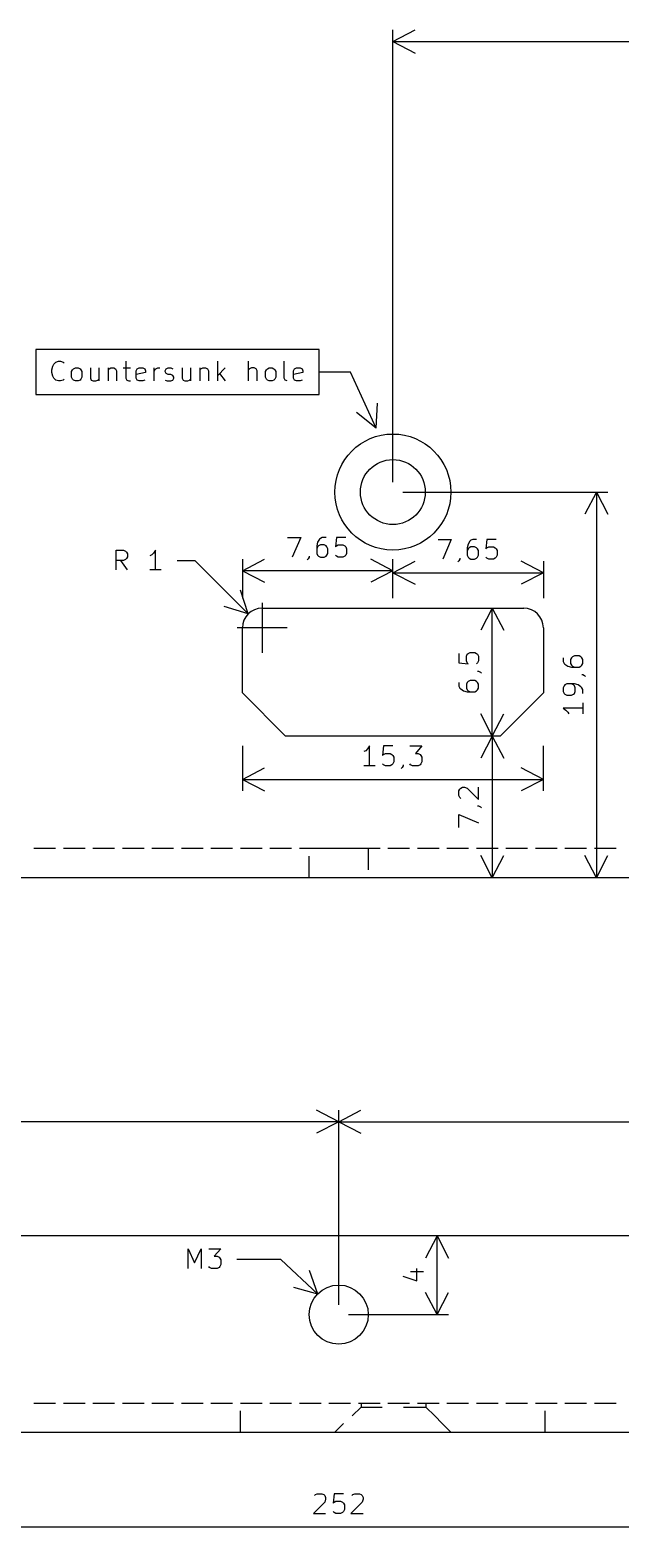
# Model space of a CAD drawing. Header units: millimetres. Extents: x 132 to 491, y -200 to -1.
# Drawn here: x 281.6 to 311.6, y -199.3 to -123.2 of the extents above; entities that cross this region are included whole.
import ezdxf

# ---------------------------------------------------------------- set-up
doc = ezdxf.new("R2010")
doc.units = ezdxf.units.MM
doc.layers.add('User.3', color=254, linetype='CONTINUOUS', true_color=0xb4dbd2)
doc.layers.add('User.4', color=57, linetype='CONTINUOUS', true_color=0x484848)

msp = doc.modelspace()

# ---------------------------------------------------------------- linework, layer by layer
at = {"layer": 'User.3', "linetype": 'CONTINUOUS'}
for p, q in [((300.05, -123.8), (301.176504, -123.213579)), ((300.05, -146.2), (300.05, -123.21358)), ((300.05, -123.8), (423.3, -123.8)), ((300.05, -123.8), (301.176504, -124.386421)), ((281.90357, -139.45175), (281.90357, -141.74825)), ((296.29643, -139.45175), (281.90357, -139.45175)), ((296.29643, -141.74825), (296.29643, -139.45175)), ((282.719046, -140.48339), (282.766665, -140.292914)), ((282.719046, -140.626247), (282.719046, -140.48339)), ((282.766665, -140.816723), (282.719046, -140.626247)), ((282.766665, -140.292914), (282.814284, -140.197676)), ((282.814284, -140.197676), (282.909522, -140.102438)), ((282.909522, -140.102438), (283.052379, -140.054819)), ((283.052379, -140.054819), (283.147617, -140.054819)), ((283.147617, -140.054819), (283.290474, -140.102438)), ((283.290474, -140.102438), (283.338093, -140.150057)), ((283.719046, -140.578628), (283.766665, -140.48339)), ((283.719046, -140.864342), (283.719046, -140.578628)), ((283.766665, -140.48339), (283.814284, -140.435771)), ((283.814284, -140.435771), (283.909522, -140.388152)), ((283.909522, -140.388152), (284.052379, -140.388152)), ((284.052379, -140.388152), (284.147617, -140.435771)), ((284.147617, -140.435771), (284.195236, -140.48339)), ((284.195236, -140.48339), (284.242855, -140.578628)), ((284.242855, -140.578628), (284.242855, -140.864342)), ((284.671427, -140.388152), (284.671427, -140.911961)), ((285.099998, -140.388152), (285.099998, -141.054819)), ((285.576189, -140.388152), (285.576189, -141.054819)), ((285.576189, -140.48339), (285.623808, -140.435771)), ((285.623808, -140.435771), (285.719046, -140.388152)), ((285.719046, -140.388152), (285.861903, -140.388152)), ((285.861903, -140.388152), (285.957141, -140.435771)), ((285.957141, -140.435771), (286.00476, -140.531009)), ((286.00476, -140.531009), (286.00476, -141.054819)), ((286.338094, -140.388152), (286.719046, -140.388152)), ((286.480951, -140.054819), (286.480951, -140.911961)), ((287.004761, -140.531009), (287.05238, -140.435771)), ((287.004761, -140.911961), (287.004761, -140.531009)), ((287.480951, -140.626247), (287.004761, -140.721485)), ((287.05238, -140.435771), (287.147618, -140.388152)), ((287.147618, -140.388152), (287.338094, -140.388152)), ((287.338094, -140.388152), (287.433332, -140.435771)), ((287.433332, -140.435771), (287.480951, -140.531009)), ((287.480951, -140.531009), (287.480951, -140.626247)), ((287.909523, -141.054819), (287.909523, -140.388152)), ((287.909523, -140.578628), (287.957142, -140.48339)), ((287.957142, -140.48339), (288.004761, -140.435771)), ((288.004761, -140.435771), (288.099999, -140.388152)), ((288.099999, -140.388152), (288.195237, -140.388152)), ((288.480952, -140.531009), (288.528571, -140.435771)), ((288.480952, -140.578628), (288.480952, -140.531009)), ((288.528571, -140.673866), (288.480952, -140.578628)), ((288.528571, -140.435771), (288.623809, -140.388152)), ((288.623809, -140.721485), (288.528571, -140.673866)), ((288.623809, -140.388152), (288.766666, -140.388152)), ((288.766666, -140.721485), (288.623809, -140.721485)), ((288.766666, -140.388152), (288.861904, -140.435771)), ((288.861904, -140.769104), (288.766666, -140.721485)), ((289.338095, -140.388152), (289.338095, -140.911961)), ((289.766666, -140.388152), (289.766666, -141.054819)), ((290.242857, -140.388152), (290.242857, -141.054819)), ((290.242857, -140.48339), (290.290476, -140.435771)), ((290.290476, -140.435771), (290.385714, -140.388152)), ((290.385714, -140.388152), (290.528571, -140.388152)), ((290.528571, -140.388152), (290.623809, -140.435771)), ((290.623809, -140.435771), (290.671428, -140.531009)), ((290.671428, -140.531009), (290.671428, -141.054819)), ((291.147619, -141.054819), (291.147619, -140.054819)), ((291.528571, -140.388152), (291.147619, -140.769104)), ((291.242857, -140.673866), (291.528571, -141.054819)), ((292.719048, -141.054819), (292.719048, -140.054819)), ((292.766667, -140.435771), (292.719048, -140.48339)), ((292.861905, -140.388152), (292.766667, -140.435771)), ((293.004762, -140.388152), (292.861905, -140.388152)), ((293.1, -140.435771), (293.004762, -140.388152)), ((293.147619, -140.531009), (293.1, -140.435771)), ((293.147619, -141.054819), (293.147619, -140.531009)), ((293.576191, -140.578628), (293.62381, -140.48339)), ((293.576191, -140.864342), (293.576191, -140.578628)), ((293.62381, -140.48339), (293.671429, -140.435771)), ((293.671429, -140.435771), (293.766667, -140.388152)), ((293.766667, -140.388152), (293.909524, -140.388152)), ((293.909524, -140.388152), (294.004762, -140.435771)), ((294.004762, -140.435771), (294.052381, -140.48339)), ((294.052381, -140.48339), (294.1, -140.578628)), ((294.1, -140.578628), (294.1, -140.864342)), ((294.528572, -140.911961), (294.528572, -140.054819)), ((295.004763, -140.531009), (295.052382, -140.435771)), ((295.004763, -140.911961), (295.004763, -140.531009)), ((295.480953, -140.626247), (295.004763, -140.721485)), ((295.052382, -140.435771), (295.14762, -140.388152)), ((295.14762, -140.388152), (295.338096, -140.388152)), ((295.338096, -140.388152), (295.433334, -140.435771)), ((295.433334, -140.435771), (295.480953, -140.531009)), ((295.480953, -140.531009), (295.480953, -140.626247)), ((297.9, -140.6), (296.29643, -140.6)), ((299.193099, -143.444817), (297.9, -140.6)), ((282.814284, -140.911961), (282.766665, -140.816723)), ((282.909522, -141.0072), (282.814284, -140.911961)), ((283.052379, -141.054819), (282.909522, -141.0072)), ((283.147617, -141.054819), (283.052379, -141.054819)), ((283.290474, -141.0072), (283.147617, -141.054819)), ((283.338093, -140.95958), (283.290474, -141.0072)), ((283.766665, -140.95958), (283.719046, -140.864342)), ((283.814284, -141.0072), (283.766665, -140.95958)), ((283.909522, -141.054819), (283.814284, -141.0072)), ((284.052379, -141.054819), (283.909522, -141.054819)), ((284.147617, -141.0072), (284.052379, -141.054819)), ((284.195236, -140.95958), (284.147617, -141.0072)), ((284.242855, -140.864342), (284.195236, -140.95958)), ((284.671427, -140.911961), (284.719046, -141.0072)), ((284.719046, -141.0072), (284.814284, -141.054819)), ((284.814284, -141.054819), (284.957141, -141.054819)), ((284.957141, -141.054819), (285.052379, -141.0072)), ((285.052379, -141.0072), (285.099998, -140.95958)), ((286.480951, -140.911961), (286.52857, -141.0072)), ((286.52857, -141.0072), (286.623808, -141.054819)), ((286.623808, -141.054819), (286.719046, -141.054819)), ((287.05238, -141.0072), (287.004761, -140.911961)), ((287.147618, -141.054819), (287.05238, -141.0072)), ((287.338094, -141.054819), (287.147618, -141.054819)), ((287.433332, -141.0072), (287.338094, -141.054819)), ((288.480952, -141.0072), (288.57619, -141.054819)), ((288.57619, -141.054819), (288.766666, -141.054819)), ((288.766666, -141.054819), (288.861904, -141.0072)), ((288.909523, -140.864342), (288.861904, -140.769104)), ((288.861904, -141.0072), (288.909523, -140.911961)), ((288.909523, -140.911961), (288.909523, -140.864342)), ((289.338095, -140.911961), (289.385714, -141.0072)), ((289.385714, -141.0072), (289.480952, -141.054819)), ((289.480952, -141.054819), (289.623809, -141.054819)), ((289.623809, -141.054819), (289.719047, -141.0072)), ((289.719047, -141.0072), (289.766666, -140.95958)), ((293.62381, -140.95958), (293.576191, -140.864342)), ((293.671429, -141.0072), (293.62381, -140.95958)), ((293.766667, -141.054819), (293.671429, -141.0072)), ((293.909524, -141.054819), (293.766667, -141.054819)), ((294.004762, -141.0072), (293.909524, -141.054819)), ((294.052381, -140.95958), (294.004762, -141.0072)), ((294.1, -140.864342), (294.052381, -140.95958)), ((294.576191, -141.0072), (294.528572, -140.911961)), ((294.671429, -141.054819), (294.576191, -141.0072)), ((295.052382, -141.0072), (295.004763, -140.911961)), ((295.14762, -141.054819), (295.052382, -141.0072)), ((295.338096, -141.054819), (295.14762, -141.054819)), ((295.433334, -141.0072), (295.338096, -141.054819)), ((281.90357, -141.74825), (296.29643, -141.74825)), ((299.193099, -143.444817), (299.260806, -142.176623)), ((299.193099, -143.444817), (298.193091, -142.661948)), ((300.55, -146.7), (310.98642, -146.7)), ((310.4, -146.7), (309.813579, -147.826504)), ((310.4, -146.7), (310.4, -166.3)), ((310.4, -146.7), (310.986421, -147.826504)), ((294.701191, -149.004819), (295.367857, -149.004819)), ((295.367857, -149.004819), (294.939286, -150.004819)), ((296.320238, -149.100057), (296.225, -149.242914)), ((296.367857, -149.052438), (296.320238, -149.100057)), ((296.463095, -149.004819), (296.367857, -149.052438)), ((296.653571, -149.004819), (296.463095, -149.004819)), ((297.177381, -149.004819), (297.129762, -149.481009)), ((297.653571, -149.004819), (297.177381, -149.004819)), ((302.351191, -149.104819), (303.017857, -149.104819)), ((303.017857, -149.104819), (302.589286, -150.104819)), ((304.113095, -149.104819), (304.017857, -149.152438)), ((304.303571, -149.104819), (304.113095, -149.104819)), ((304.827381, -149.104819), (304.779762, -149.581009)), ((305.303571, -149.104819), (304.827381, -149.104819)), ((285.980952, -150.653644), (285.980952, -149.653644)), ((285.980952, -149.653644), (286.361904, -149.653644)), ((286.361904, -149.653644), (286.457142, -149.701263)), ((286.457142, -149.701263), (286.504761, -149.748882)), ((286.504761, -149.748882), (286.55238, -149.84412)), ((286.55238, -149.84412), (286.55238, -149.986977)), ((287.885714, -149.796501), (287.790476, -149.891739)), ((287.980952, -149.653644), (287.885714, -149.796501)), ((287.980952, -150.653644), (287.980952, -149.653644)), ((296.225, -149.242914), (296.177381, -149.43339)), ((296.177381, -149.43339), (296.177381, -149.814342)), ((296.225, -149.481009), (296.177381, -149.576247)), ((296.177381, -149.814342), (296.225, -149.90958)), ((296.272619, -149.43339), (296.225, -149.481009)), ((296.367857, -149.385771), (296.272619, -149.43339)), ((296.558333, -149.385771), (296.367857, -149.385771)), ((296.653571, -149.43339), (296.558333, -149.385771)), ((296.70119, -149.481009), (296.653571, -149.43339)), ((296.748809, -149.576247), (296.70119, -149.481009)), ((296.70119, -149.90958), (296.748809, -149.814342)), ((296.748809, -149.814342), (296.748809, -149.576247)), ((297.129762, -149.481009), (297.177381, -149.43339)), ((297.177381, -149.43339), (297.272619, -149.385771)), ((297.272619, -149.385771), (297.510714, -149.385771)), ((297.510714, -149.385771), (297.605952, -149.43339)), ((297.605952, -149.43339), (297.653571, -149.481009)), ((297.653571, -149.481009), (297.70119, -149.576247)), ((297.70119, -149.814342), (297.653571, -149.90958)), ((297.70119, -149.576247), (297.70119, -149.814342)), ((303.875, -149.342914), (303.827381, -149.53339)), ((303.827381, -149.53339), (303.827381, -149.914342)), ((303.875, -149.581009), (303.827381, -149.676247)), ((303.970238, -149.200057), (303.875, -149.342914)), ((303.922619, -149.53339), (303.875, -149.581009)), ((304.017857, -149.485771), (303.922619, -149.53339)), ((304.017857, -149.152438), (303.970238, -149.200057)), ((304.208333, -149.485771), (304.017857, -149.485771)), ((304.303571, -149.53339), (304.208333, -149.485771)), ((304.35119, -149.581009), (304.303571, -149.53339)), ((304.398809, -149.676247), (304.35119, -149.581009)), ((304.398809, -149.914342), (304.398809, -149.676247)), ((304.779762, -149.581009), (304.827381, -149.53339)), ((304.827381, -149.53339), (304.922619, -149.485771)), ((304.922619, -149.485771), (305.160714, -149.485771)), ((305.160714, -149.485771), (305.255952, -149.53339)), ((305.255952, -149.53339), (305.303571, -149.581009)), ((305.303571, -149.581009), (305.35119, -149.676247)), ((305.35119, -149.676247), (305.35119, -149.914342)), ((286.361904, -150.177453), (285.980952, -150.177453)), ((286.55238, -150.653644), (286.219047, -150.177453)), ((286.457142, -150.129834), (286.361904, -150.177453)), ((286.504761, -150.082215), (286.457142, -150.129834)), ((286.55238, -149.986977), (286.504761, -150.082215)), ((287.790476, -149.891739), (287.695238, -149.939358)), ((289.998825, -150.198825), (289.082143, -150.198825)), ((292.692902, -152.892902), (289.998825, -150.198825)), ((292.4, -150.7), (293.526504, -150.113579)), ((292.4, -150.11358), (292.4, -152.1)), ((295.74881, -150.100057), (295.701191, -150.147676)), ((295.796429, -150.004819), (295.74881, -150.100057)), ((295.796429, -149.9572), (295.796429, -150.004819)), ((296.225, -149.90958), (296.272619, -149.9572)), ((296.272619, -149.9572), (296.367857, -150.004819)), ((296.367857, -150.004819), (296.558333, -150.004819)), ((296.558333, -150.004819), (296.653571, -149.9572)), ((296.653571, -149.9572), (296.70119, -149.90958)), ((297.177381, -149.9572), (297.129762, -149.90958)), ((297.272619, -150.004819), (297.177381, -149.9572)), ((297.510714, -150.004819), (297.272619, -150.004819)), ((297.605952, -149.9572), (297.510714, -150.004819)), ((297.653571, -149.90958), (297.605952, -149.9572)), ((300.05, -150.7), (298.923496, -150.113579)), ((300.05, -152.1), (300.05, -150.11358)), ((300.05, -150.8), (301.176504, -150.213579)), ((300.05, -152.1), (300.05, -150.21358)), ((303.39881, -150.200057), (303.351191, -150.247676)), ((303.446429, -150.104819), (303.39881, -150.200057)), ((303.446429, -150.0572), (303.446429, -150.104819)), ((303.827381, -149.914342), (303.875, -150.00958)), ((303.875, -150.00958), (303.922619, -150.0572)), ((303.922619, -150.0572), (304.017857, -150.104819)), ((304.017857, -150.104819), (304.208333, -150.104819)), ((304.208333, -150.104819), (304.303571, -150.0572)), ((304.303571, -150.0572), (304.35119, -150.00958)), ((304.35119, -150.00958), (304.398809, -149.914342)), ((304.827381, -150.0572), (304.779762, -150.00958)), ((304.922619, -150.104819), (304.827381, -150.0572)), ((305.160714, -150.104819), (304.922619, -150.104819)), ((305.255952, -150.0572), (305.160714, -150.104819)), ((305.303571, -150.00958), (305.255952, -150.0572)), ((305.35119, -149.914342), (305.303571, -150.00958)), ((307.7, -150.8), (306.573496, -150.213579)), ((307.7, -150.21358), (307.7, -152.1)), ((288.266666, -150.653644), (287.695238, -150.653644)), ((300.05, -150.7), (292.4, -150.7)), ((292.4, -150.7), (293.526504, -151.286421)), ((300.05, -150.7), (298.923496, -151.286421)), ((300.05, -150.8), (307.7, -150.8)), ((300.05, -150.8), (301.176504, -151.386421)), ((307.7, -150.8), (306.573496, -151.386421)), ((292.692902, -152.892902), (292.311006, -151.681681)), ((292.692902, -152.892902), (291.481681, -152.511006)), ((293.4, -152.6), (306.7, -152.6)), ((293.40003, -152.33003), (293.40003, -154.87003)), ((305.1, -152.6), (304.513579, -153.726504)), ((304.51358, -152.6), (305.8, -152.6)), ((305.1, -159.1), (305.1, -152.6)), ((305.1, -152.6), (305.686421, -153.726504)), ((294.67003, -153.60003), (292.13003, -153.60003)), ((292.4, -156.9), (292.4, -153.6)), ((307.7, -153.6), (307.7, -156.9)), ((303.404819, -154.897619), (303.404819, -155.373809)), ((303.785771, -155.040476), (303.83339, -154.945238)), ((303.785771, -155.278571), (303.785771, -155.040476)), ((303.83339, -154.945238), (303.881009, -154.897619)), ((303.881009, -154.897619), (303.976247, -154.85)), ((303.976247, -154.85), (304.214342, -154.85)), ((304.214342, -154.85), (304.30958, -154.897619)), ((304.30958, -154.897619), (304.3572, -154.945238)), ((304.3572, -154.945238), (304.404819, -155.040476)), ((304.404819, -155.040476), (304.404819, -155.278571)), ((308.704819, -155.119047), (308.704819, -155.309523)), ((309.13339, -155.119047), (309.085771, -155.214285)), ((309.085771, -155.214285), (309.085771, -155.404761)), ((309.181009, -155.071428), (309.13339, -155.119047)), ((309.276247, -155.023809), (309.181009, -155.071428)), ((309.514342, -155.023809), (309.276247, -155.023809)), ((309.60958, -155.071428), (309.514342, -155.023809)), ((309.6572, -155.119047), (309.60958, -155.071428)), ((309.704819, -155.214285), (309.6572, -155.119047)), ((309.704819, -155.404761), (309.704819, -155.214285)), ((303.404819, -155.373809), (303.881009, -155.421428)), ((303.83339, -155.373809), (303.785771, -155.278571)), ((303.881009, -155.421428), (303.83339, -155.373809)), ((304.3572, -155.373809), (304.30958, -155.421428)), ((304.404819, -155.278571), (304.3572, -155.373809)), ((304.3572, -155.80238), (304.404819, -155.80238)), ((304.404819, -155.80238), (304.500057, -155.849999)), ((304.500057, -155.849999), (304.547676, -155.897618)), ((308.704819, -155.309523), (308.752438, -155.404761)), ((308.752438, -155.404761), (308.800057, -155.45238)), ((308.800057, -155.45238), (308.942914, -155.547618)), ((308.942914, -155.547618), (309.13339, -155.595237)), ((309.085771, -155.404761), (309.13339, -155.499999)), ((309.13339, -155.499999), (309.181009, -155.547618)), ((309.13339, -155.595237), (309.514342, -155.595237)), ((309.181009, -155.547618), (309.276247, -155.595237)), ((309.514342, -155.595237), (309.60958, -155.547618)), ((309.60958, -155.547618), (309.6572, -155.499999)), ((309.6572, -155.499999), (309.704819, -155.404761)), ((309.6572, -155.976189), (309.704819, -155.976189)), ((309.704819, -155.976189), (309.800057, -156.023808)), ((303.404819, -156.373809), (303.404819, -156.564285)), ((303.404819, -156.564285), (303.452438, -156.659523)), ((303.452438, -156.659523), (303.500057, -156.707142)), ((303.500057, -156.707142), (303.642914, -156.80238)), ((303.83339, -156.373809), (303.785771, -156.469047)), ((303.785771, -156.469047), (303.785771, -156.659523)), ((303.785771, -156.659523), (303.83339, -156.754761)), ((303.881009, -156.32619), (303.83339, -156.373809)), ((303.976247, -156.278571), (303.881009, -156.32619)), ((304.214342, -156.278571), (303.976247, -156.278571)), ((304.30958, -156.32619), (304.214342, -156.278571)), ((304.3572, -156.373809), (304.30958, -156.32619)), ((304.404819, -156.469047), (304.3572, -156.373809)), ((304.3572, -156.754761), (304.404819, -156.659523)), ((304.404819, -156.659523), (304.404819, -156.469047)), ((308.752438, -156.547618), (308.704819, -156.642856)), ((308.704819, -156.642856), (308.704819, -156.833332)), ((308.800057, -156.499999), (308.752438, -156.547618)), ((308.895295, -156.45238), (308.800057, -156.499999)), ((309.276247, -156.45238), (308.895295, -156.45238)), ((309.228628, -156.499999), (309.13339, -156.45238)), ((309.276247, -156.547618), (309.228628, -156.499999)), ((309.466723, -156.499999), (309.276247, -156.45238)), ((309.323866, -156.642856), (309.276247, -156.547618)), ((309.323866, -156.833332), (309.323866, -156.642856)), ((309.60958, -156.595237), (309.466723, -156.499999)), ((309.6572, -156.642856), (309.60958, -156.595237)), ((309.704819, -156.738094), (309.6572, -156.642856)), ((309.800057, -156.023808), (309.847676, -156.071427)), ((292.4, -156.9), (294.6, -159.1)), ((303.642914, -156.80238), (303.83339, -156.849999)), ((303.83339, -156.754761), (303.881009, -156.80238)), ((303.83339, -156.849999), (304.214342, -156.849999)), ((303.881009, -156.80238), (303.976247, -156.849999)), ((304.214342, -156.849999), (304.30958, -156.80238)), ((304.30958, -156.80238), (304.3572, -156.754761)), ((307.7, -156.9), (305.5, -159.1)), ((308.704819, -156.833332), (308.752438, -156.92857)), ((308.752438, -156.92857), (308.800057, -156.976189)), ((308.800057, -156.976189), (308.895295, -157.023808)), ((308.895295, -157.023808), (309.13339, -157.023808)), ((309.13339, -157.023808), (309.228628, -156.976189)), ((309.228628, -156.976189), (309.276247, -156.92857)), ((309.276247, -156.92857), (309.323866, -156.833332)), ((309.704819, -156.92857), (309.704819, -156.738094)), ((309.704819, -157.404761), (309.704819, -157.976189)), ((305.1, -159.1), (304.513579, -157.973496)), ((305.1, -159.1), (305.686421, -157.973496)), ((309.704819, -157.690475), (308.704819, -157.690475)), ((308.704819, -157.690475), (308.847676, -157.785713)), ((308.847676, -157.785713), (308.942914, -157.880951)), ((308.942914, -157.880951), (308.990533, -157.976189)), ((292.4, -159.6), (292.4, -161.88642)), ((305.5, -159.1), (294.6, -159.1)), ((298.764286, -159.747676), (298.669048, -159.842914)), ((298.859524, -159.604819), (298.764286, -159.747676)), ((298.859524, -160.604819), (298.859524, -159.604819)), ((299.57381, -159.604819), (299.526191, -160.081009)), ((300.05, -159.604819), (299.57381, -159.604819)), ((300.907143, -159.604819), (301.52619, -159.604819)), ((301.52619, -159.604819), (301.192857, -159.985771)), ((305.1, -159.1), (304.513579, -160.226504)), ((305.2, -159.1), (304.51358, -159.1)), ((305.1, -159.1), (305.1, -166.3)), ((305.1, -159.1), (305.686421, -160.226504)), ((307.7, -161.88642), (307.7, -159.6)), ((298.669048, -159.842914), (298.57381, -159.890533)), ((299.526191, -160.081009), (299.57381, -160.03339)), ((299.57381, -160.5572), (299.526191, -160.50958)), ((299.57381, -160.03339), (299.669048, -159.985771)), ((299.669048, -159.985771), (299.907143, -159.985771)), ((299.907143, -159.985771), (300.002381, -160.03339)), ((300.002381, -160.03339), (300.05, -160.081009)), ((300.05, -160.50958), (300.002381, -160.5572)), ((300.05, -160.081009), (300.097619, -160.176247)), ((300.097619, -160.414342), (300.05, -160.50958)), ((300.097619, -160.176247), (300.097619, -160.414342)), ((300.954762, -160.5572), (300.907143, -160.50958)), ((301.192857, -159.985771), (301.335714, -159.985771)), ((301.335714, -159.985771), (301.430952, -160.03339)), ((301.430952, -160.03339), (301.478571, -160.081009)), ((301.478571, -160.50958), (301.430952, -160.5572)), ((301.478571, -160.081009), (301.52619, -160.176247)), ((301.52619, -160.414342), (301.478571, -160.50958)), ((301.52619, -160.176247), (301.52619, -160.414342)), ((292.4, -161.3), (293.526504, -160.713579)), ((292.4, -161.3), (307.7, -161.3)), ((292.4, -161.3), (293.526504, -161.886421)), ((299.145238, -160.604819), (298.57381, -160.604819)), ((299.669048, -160.604819), (299.57381, -160.5572)), ((299.907143, -160.604819), (299.669048, -160.604819)), ((300.002381, -160.5572), (299.907143, -160.604819)), ((300.526191, -160.700057), (300.478572, -160.747676)), ((300.57381, -160.604819), (300.526191, -160.700057)), ((300.57381, -160.5572), (300.57381, -160.604819)), ((301.05, -160.604819), (300.954762, -160.5572)), ((301.335714, -160.604819), (301.05, -160.604819)), ((301.430952, -160.5572), (301.335714, -160.604819)), ((307.7, -161.3), (306.573496, -160.713579)), ((307.7, -161.3), (306.573496, -161.886421)), ((303.404819, -161.890476), (303.452438, -161.795238)), ((303.404819, -162.128571), (303.404819, -161.890476)), ((303.452438, -161.795238), (303.500057, -161.747619)), ((303.500057, -161.747619), (303.595295, -161.7)), ((303.595295, -161.7), (303.690533, -161.7)), ((303.690533, -161.7), (303.83339, -161.747619)), ((303.83339, -161.747619), (304.404819, -162.319047)), ((304.404819, -162.319047), (304.404819, -161.7)), ((303.452438, -162.223809), (303.404819, -162.128571)), ((303.500057, -162.271428), (303.452438, -162.223809)), ((304.3572, -162.65238), (304.404819, -162.65238)), ((304.404819, -162.65238), (304.500057, -162.699999)), ((304.500057, -162.699999), (304.547676, -162.747618)), ((303.404819, -163.747618), (303.404819, -163.080952)), ((303.404819, -163.080952), (304.404819, -163.509523)), ((281.8, -164.8), (282.9, -164.8)), ((283.3, -164.8), (284.4, -164.8)), ((284.8, -164.8), (285.9, -164.8)), ((286.3, -164.8), (287.4, -164.8)), ((287.8, -164.8), (288.9, -164.8)), ((289.3, -164.8), (290.4, -164.8)), ((290.8, -164.8), (291.9, -164.8)), ((292.3, -164.8), (293.4, -164.8)), ((293.8, -164.8), (294.9, -164.8)), ((295.3, -164.8), (296.4, -164.8)), ((295.8, -164.8), (296.9, -164.8)), ((296.8, -164.8), (297.9, -164.8)), ((297.3, -164.8), (298.4, -164.8)), ((298.3, -164.8), (299.4, -164.8)), ((298.8, -164.8), (298.8, -165.9)), ((299.8, -164.8), (300.9, -164.8)), ((301.3, -164.8), (302.4, -164.8)), ((302.8, -164.8), (303.9, -164.8)), ((304.3, -164.8), (305.4, -164.8)), ((305.8, -164.8), (306.9, -164.8)), ((307.3, -164.8), (308.4, -164.8)), ((308.8, -164.8), (309.9, -164.8)), ((310.3, -164.8), (311.4, -164.8)), ((295.8, -166.3), (295.8, -165.2)), ((305.1, -166.3), (304.513579, -165.173496)), ((305.1, -166.3), (305.686421, -165.173496)), ((310.4, -166.3), (309.813579, -165.173496)), ((310.4, -166.3), (310.986421, -165.173496)), ((419.3, -166.3), (175.3, -166.3)), ((297.3, -166.3), (296.2, -166.3)), ((298.8, -166.3), (297.7, -166.3)), ((310.98642, -166.3), (300.55, -166.3)), ((297.3, -178.7), (171.3, -178.7)), ((297.3, -178.7), (296.173496, -178.113579)), ((297.3, -178.7), (296.173496, -179.286421)), ((297.3, -178.7), (298.426504, -178.113579)), ((297.3, -188), (297.3, -178.11358)), ((297.3, -188), (297.3, -178.11358)), ((297.3, -178.7), (423.3, -178.7)), ((297.3, -178.7), (298.426504, -179.286421)), ((417.8, -184.5), (176.8, -184.5)), ((302.88642, -184.5), (297.8, -184.5)), ((302.3, -184.5), (301.713579, -185.626504)), ((302.3, -188.5), (302.3, -184.5)), ((302.3, -184.5), (302.886421, -185.626504)), ((289.640476, -186.154819), (289.640476, -185.154819)), ((289.640476, -185.154819), (289.973809, -185.869104)), ((289.973809, -185.869104), (290.307142, -185.154819)), ((290.307142, -185.154819), (290.307142, -186.154819)), ((290.688095, -185.154819), (291.307142, -185.154819)), ((291.307142, -185.154819), (290.973809, -185.535771)), ((290.973809, -185.535771), (291.116666, -185.535771)), ((291.116666, -185.535771), (291.211904, -185.58339)), ((291.211904, -185.58339), (291.259523, -185.631009)), ((291.259523, -185.631009), (291.307142, -185.726247)), ((290.735714, -186.1072), (290.688095, -186.05958)), ((290.830952, -186.154819), (290.735714, -186.1072)), ((291.116666, -186.154819), (290.830952, -186.154819)), ((291.211904, -186.1072), (291.116666, -186.154819)), ((291.259523, -186.05958), (291.211904, -186.1072)), ((291.307142, -185.964342), (291.259523, -186.05958)), ((291.307142, -185.726247), (291.307142, -185.964342)), ((294.35, -185.7), (292.122619, -185.7)), ((296.234472, -187.458841), (294.35, -185.7)), ((296.234472, -187.458841), (295.811061, -186.261501)), ((300.938152, -186.309523), (301.604819, -186.309523)), ((301.271485, -186.785713), (301.271485, -186.166666)), ((296.234472, -187.458841), (295.01081, -187.118913)), ((300.5572, -186.547618), (301.271485, -186.785713)), ((302.3, -188.5), (301.713579, -187.373496)), ((302.3, -188.5), (302.886421, -187.373496)), ((297.8, -188.5), (302.88642, -188.5)), ((281.8, -193), (282.9, -193)), ((283.3, -193), (284.4, -193)), ((284.8, -193), (285.9, -193)), ((286.3, -193), (287.4, -193)), ((287.8, -193), (288.9, -193)), ((289.3, -193), (290.4, -193)), ((290.8, -193), (291.9, -193)), ((292.3, -193), (293.4, -193)), ((293.8, -193), (294.9, -193)), ((295.3, -193), (296.4, -193)), ((296.8, -193), (297.9, -193)), ((298.430745, -193.210251), (297.986242, -193.654785)), ((298.3, -193), (299.4, -193)), ((298.430745, -193.019751), (298.430745, -193.083286)), ((298.430745, -193.019751), (298.430745, -193.146751)), ((298.430745, -193.083286), (298.430745, -193.146751)), ((298.430745, -193.146751), (298.430745, -193.210251)), ((298.430745, -193.210251), (299.510242, -193.210251)), ((299.8, -193), (300.9, -193)), ((300.589736, -193.210251), (301.73273, -193.210251)), ((301.3, -193), (302.4, -193)), ((301.73273, -193.019751), (301.73273, -193.083286)), ((301.73273, -193.083286), (301.73273, -193.146751)), ((301.73273, -193.146751), (301.73273, -193.210251)), ((301.73273, -193.210251), (302.177233, -193.654785)), ((302.8, -193), (303.9, -193)), ((304.3, -193), (305.4, -193)), ((305.8, -193), (306.9, -193)), ((307.3, -193), (308.4, -193)), ((308.8, -193), (309.9, -193)), ((310.3, -193), (311.4, -193)), ((292.3, -194.5), (292.3, -193.4)), ((302.177233, -193.654785), (302.558239, -194.035749)), ((307.8, -194.5), (307.8, -193.4)), ((423.3, -194.5), (171.3, -194.5)), ((297.541761, -194.035749), (297.097258, -194.480248)), ((302.558239, -194.035749), (303.002742, -194.480248)), ((296.061905, -197.700057), (296.109524, -197.652438)), ((296.109524, -197.652438), (296.204762, -197.604819)), ((296.204762, -197.604819), (296.442857, -197.604819)), ((296.442857, -197.604819), (296.538095, -197.652438)), ((296.538095, -197.652438), (296.585714, -197.700057)), ((296.585714, -197.700057), (296.633333, -197.795295)), ((296.633333, -197.795295), (296.633333, -197.890533)), ((297.061905, -197.604819), (297.014286, -198.081009)), ((297.538095, -197.604819), (297.061905, -197.604819)), ((297.966667, -197.700057), (298.014286, -197.652438)), ((298.014286, -197.652438), (298.109524, -197.604819)), ((298.109524, -197.604819), (298.347619, -197.604819)), ((298.347619, -197.604819), (298.442857, -197.652438)), ((298.442857, -197.652438), (298.490476, -197.700057)), ((298.490476, -197.700057), (298.538095, -197.795295)), ((298.538095, -197.795295), (298.538095, -197.890533)), ((296.585714, -198.03339), (296.014286, -198.604819)), ((296.633333, -197.890533), (296.585714, -198.03339)), ((297.014286, -198.081009), (297.061905, -198.03339)), ((297.061905, -198.5572), (297.014286, -198.50958)), ((297.061905, -198.03339), (297.157143, -197.985771)), ((297.157143, -198.604819), (297.061905, -198.5572)), ((297.157143, -197.985771), (297.395238, -197.985771)), ((297.395238, -197.985771), (297.490476, -198.03339)), ((297.490476, -198.5572), (297.395238, -198.604819)), ((297.490476, -198.03339), (297.538095, -198.081009)), ((297.538095, -198.50958), (297.490476, -198.5572)), ((297.538095, -198.081009), (297.585714, -198.176247)), ((297.585714, -198.414342), (297.538095, -198.50958)), ((297.585714, -198.176247), (297.585714, -198.414342)), ((298.490476, -198.03339), (297.919048, -198.604819)), ((298.538095, -197.890533), (298.490476, -198.03339)), ((423.3, -199.3), (171.3, -199.3)), ((296.014286, -198.604819), (296.633333, -198.604819)), ((297.395238, -198.604819), (297.157143, -198.604819)), ((297.919048, -198.604819), (298.538095, -198.604819))]:
    msp.add_line(p, q, dxfattribs=at)
at = {"layer": 'User.3'}
for centre, radius in [((300.05, -146.7), 2.95), ((300.05, -146.7), 1.65), ((297.3, -188.5), 1.5)]:
    msp.add_circle(centre, radius, dxfattribs=at)
for centre, start, end in [((293.4, -153.6), 90, 180), ((306.7, -153.6), 0, 90)]:
    msp.add_arc(centre, 1, start, end, dxfattribs=at)
at = {"layer": 'User.4', "linetype": 'CONTINUOUS'}
for p, q in [((293.4, -152.6), (306.7, -152.6)), ((292.4, -156.9), (292.4, -153.6)), ((307.7, -153.6), (307.7, -156.9)), ((292.4, -156.9), (294.6, -159.1)), ((307.7, -156.9), (305.5, -159.1)), ((305.5, -159.1), (294.6, -159.1)), ((281.8, -164.8), (282.9, -164.8)), ((283.3, -164.8), (284.4, -164.8)), ((284.8, -164.8), (285.9, -164.8)), ((286.3, -164.8), (287.4, -164.8)), ((287.8, -164.8), (288.9, -164.8)), ((289.3, -164.8), (290.4, -164.8)), ((290.8, -164.8), (291.9, -164.8)), ((292.3, -164.8), (293.4, -164.8)), ((293.8, -164.8), (294.9, -164.8)), ((295.3, -164.8), (296.4, -164.8)), ((295.8, -164.8), (296.9, -164.8)), ((296.8, -164.8), (297.9, -164.8)), ((297.3, -164.8), (298.4, -164.8)), ((298.3, -164.8), (299.4, -164.8)), ((298.8, -164.8), (298.8, -165.9)), ((299.8, -164.8), (300.9, -164.8)), ((301.3, -164.8), (302.4, -164.8)), ((302.8, -164.8), (303.9, -164.8)), ((304.3, -164.8), (305.4, -164.8)), ((305.8, -164.8), (306.9, -164.8)), ((307.3, -164.8), (308.4, -164.8)), ((308.8, -164.8), (309.9, -164.8)), ((310.3, -164.8), (311.4, -164.8)), ((295.8, -166.3), (295.8, -165.2)), ((419.3, -166.3), (175.3, -166.3)), ((297.3, -166.3), (296.2, -166.3)), ((298.8, -166.3), (297.7, -166.3)), ((417.8, -184.5), (176.8, -184.5)), ((281.8, -193), (282.9, -193)), ((283.3, -193), (284.4, -193)), ((284.8, -193), (285.9, -193)), ((286.3, -193), (287.4, -193)), ((287.8, -193), (288.9, -193)), ((289.3, -193), (290.4, -193)), ((290.8, -193), (291.9, -193)), ((292.3, -193), (293.4, -193)), ((293.8, -193), (294.9, -193)), ((295.3, -193), (296.4, -193)), ((296.8, -193), (297.9, -193)), ((298.430745, -193.210251), (297.986242, -193.654785)), ((298.3, -193), (299.4, -193)), ((298.430745, -193.019751), (298.430745, -193.083286)), ((298.430745, -193.019751), (298.430745, -193.146751)), ((298.430745, -193.083286), (298.430745, -193.146751)), ((298.430745, -193.146751), (298.430745, -193.210251)), ((298.430745, -193.210251), (299.510242, -193.210251)), ((299.8, -193), (300.9, -193)), ((300.589736, -193.210251), (301.73273, -193.210251)), ((301.3, -193), (302.4, -193)), ((301.73273, -193.019751), (301.73273, -193.083286)), ((301.73273, -193.083286), (301.73273, -193.146751)), ((301.73273, -193.146751), (301.73273, -193.210251)), ((301.73273, -193.210251), (302.177233, -193.654785)), ((302.8, -193), (303.9, -193)), ((304.3, -193), (305.4, -193)), ((305.8, -193), (306.9, -193)), ((307.3, -193), (308.4, -193)), ((308.8, -193), (309.9, -193)), ((310.3, -193), (311.4, -193)), ((292.3, -194.5), (292.3, -193.4)), ((302.177233, -193.654785), (302.558239, -194.035749)), ((307.8, -194.5), (307.8, -193.4)), ((423.3, -194.5), (171.3, -194.5)), ((297.541761, -194.035749), (297.097258, -194.480248)), ((302.558239, -194.035749), (303.002742, -194.480248))]:
    msp.add_line(p, q, dxfattribs=at)
at = {"layer": 'User.4'}
for centre, radius in [((300.05, -146.7), 2.95), ((300.05, -146.7), 1.65), ((297.3, -188.5), 1.5)]:
    msp.add_circle(centre, radius, dxfattribs=at)
for centre, start, end in [((293.4, -153.6), 90, 180), ((306.7, -153.6), 0, 90)]:
    msp.add_arc(centre, 1, start, end, dxfattribs=at)

doc.saveas('drawing.dxf')
